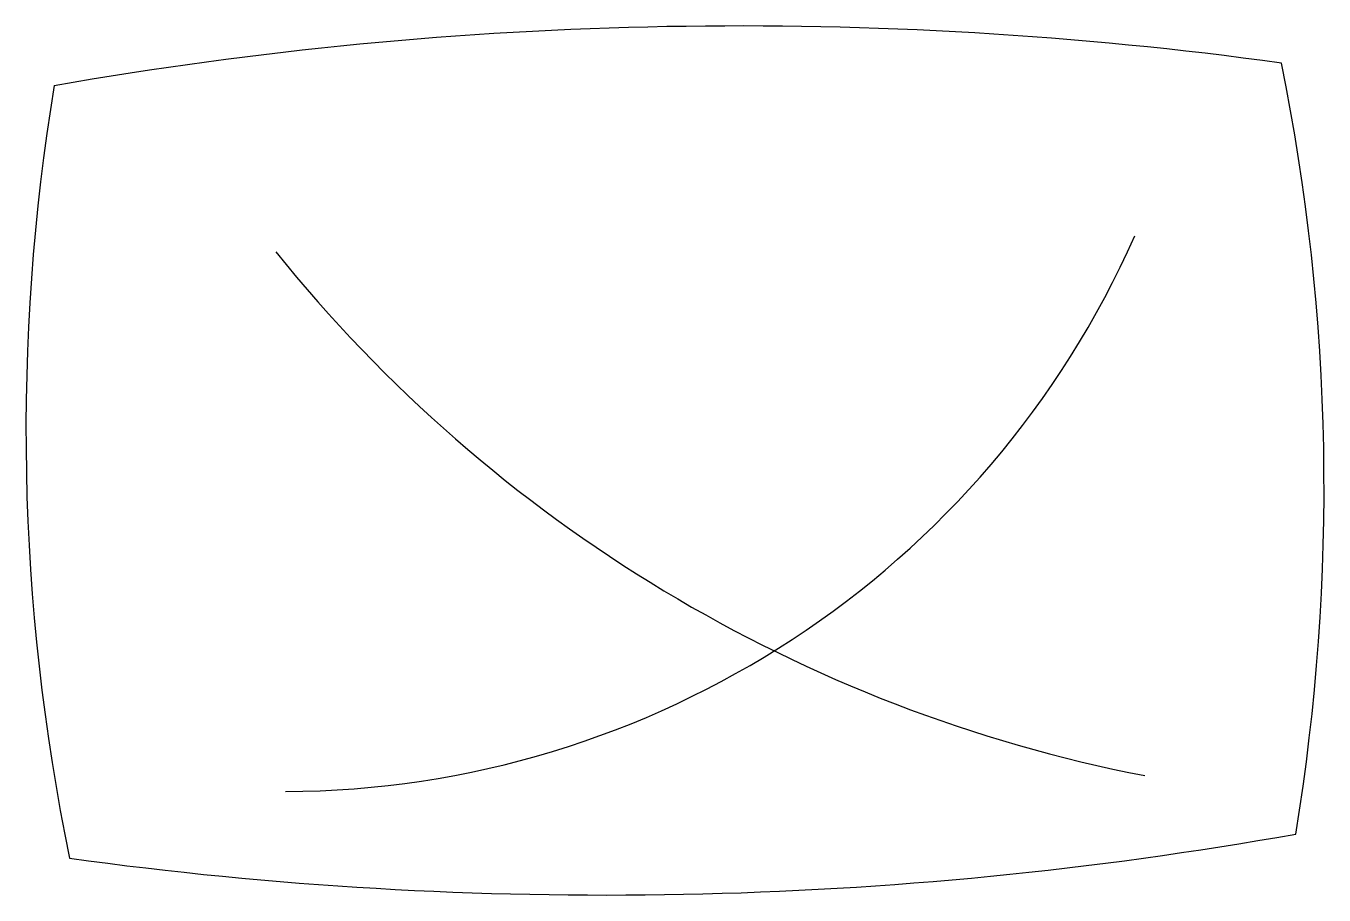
# Model space of a CAD drawing. Header units: millimetres. Extents: x -965.869 to -965.332, y 2688.794 to 2689.153.
import ezdxf

# ---------------------------------------------------------------- set-up
doc = ezdxf.new("R2010")
doc.units = ezdxf.units.MM
doc.header["$LTSCALE"] = 10
doc.layers.add('Móveis_camas', color=2, linetype='Continuous')

msp = doc.modelspace()

# ---------------------------------------------------------------- linework, layer by layer
at = {"layer": 'Móveis_camas'}
for centre, radius, start, end in [((-965.5733765057104, 2687.51350614451), 1.639211921257947, 82.15867933563798, 99.95996749456941), ((-966.2152511087844, 2688.962162753677), 0.8830722336630527, 350.6725471063365, 11.44517645064761), ((-964.9936779269156, 2688.985578137341), 0.8748890944311125, 170.6207582720718, 191.6401117174401), ((-965.6288264250618, 2690.419088386525), 1.625229875810641, 262.158051271318, 280.0985847663371)]:
    msp.add_arc(centre, radius, start, end, dxfattribs=at)
at = {"layer": 'Móveis_camas', "color": 1}
for centre, radius, start, end in [((-965.7628260557865, 2689.222011573534), 0.3854234275346251, 270.2328539821162, 336.1226795534545), ((-965.2898097599411, 2689.442779572336), 0.6108320110986976, 218.8711750139805, 259.0087385627709)]:
    msp.add_arc(centre, radius, start, end, dxfattribs=at)

doc.saveas('drawing.dxf')
